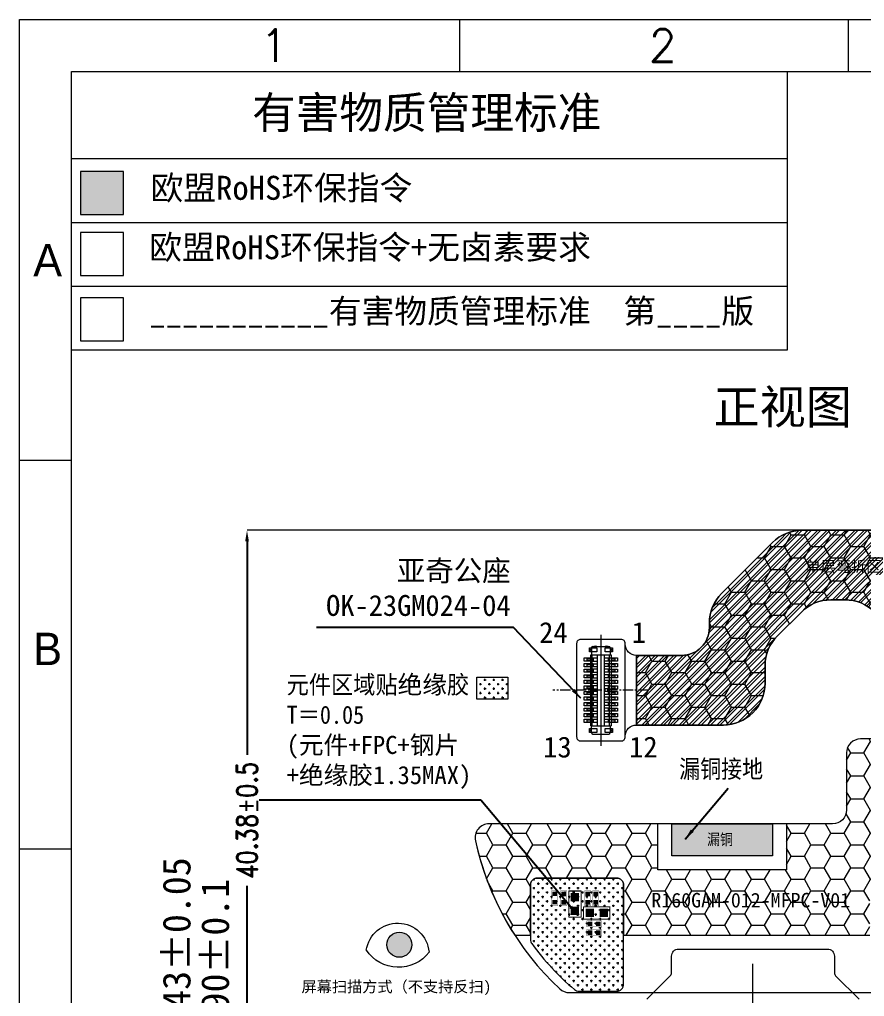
# Model space of a CAD drawing. Header units: millimetres. Extents: x 1134 to 2330, y -9 to 314.
# Drawn here: x 2043.1 to 2103.9, y 244 to 314.2 of the extents above; entities that cross this region are included whole.
import ezdxf
from ezdxf.lldxf.tags import DXFTag

# ---------------------------------------------------------------- set-up
doc = ezdxf.new("R2010")
doc.units = ezdxf.units.MM
doc.linetypes.add('CENTER2', pattern=[1.125, 0.75, -0.125, 0.125, -0.125])
doc.layers.get('0').update_dxf_attribs({"lineweight": 5})
doc.layers.get('Defpoints').update_dxf_attribs({"lineweight": 5})
for name, color, linetype, lineweight in [('COF', 110, 'Continuous', 5), ('DIM', 3, 'Continuous', 5), ('FPC', 50, 'Continuous', 5), ('ITO', 2, 'Continuous', 5), ('MFPC', 50, 'Continuous', 5), ('TAPE', 90, 'Continuous', 5), ('TFPC', 50, 'Continuous', 5), ('图框', 7, 'Continuous', 5)]:
    doc.layers.add(name, color=color, linetype=linetype, lineweight=lineweight)
for name, color, linetype in [('EMI', 5, 'Continuous'), ('TOPLAYER', 1, 'Continuous'), ('TOPOVERLAY', 2, 'Continuous')]:
    doc.layers.add(name, color=color, linetype=linetype)
doc.styles.add('RD', font='ROMAND.shx', dxfattribs={"width": 0.8})
doc.styles.get("Standard").update_dxf_attribs({"font": 'txt', "bigfont": 'gbcbig.shx'})
doc.styles.add('STYLE1', font='', dxfattribs={"width": 0.9})
doc.styles.add('宋体', font='')
doc.styles.add('汉字', font='')
doc.styles.get('STYLE1').set_extended_font_data('SimSun')
doc.styles.get('宋体').set_extended_font_data('SimSun')
doc.styles.get('汉字').set_extended_font_data('SimSun')
tags = doc.linetypes.add('CENTER', pattern=[0.6, 0.375, -0.075, 0.075, -0.075]).pattern_tags.tags
tags[10:11] = [DXFTag(74, 4), DXFTag(75, 0), DXFTag(340, '0'), DXFTag(46, 1.0), DXFTag(50, 0.0), DXFTag(44, 0.0), DXFTag(45, 0.0)]
tags[8:9] = [DXFTag(74, 4), DXFTag(75, 0), DXFTag(340, '0'), DXFTag(46, 1.0), DXFTag(50, 0.0), DXFTag(44, 0.0), DXFTag(45, 0.0)]
tags[6:7] = [DXFTag(74, 4), DXFTag(75, 0), DXFTag(340, '0'), DXFTag(46, 1.0), DXFTag(50, 0.0), DXFTag(44, 0.0), DXFTag(45, 0.0)]
tags[4:5] = [DXFTag(74, 4), DXFTag(75, 0), DXFTag(340, '0'), DXFTag(46, 1.0), DXFTag(50, 0.0), DXFTag(44, 0.0), DXFTag(45, 0.0)]
doc.dimstyles.new('DIM', dxfattribs={"dimtxt": 1.5, "dimasz": 0.8, "dimexe": 0, "dimexo": 0.5, "dimgap": 0.11, "dimtad": 0, "dimzin": 1, "dimdsep": 46, "dimtxsty": 'RD', "dimcen": 0, "dimclrd": 256, "dimclre": 256, "dimclrt": 256, "dimadec": 0, "dimazin": 0, "dimtm": 1e-09, "dimtfac": 1, "dimtofl": 0, "dimtmove": 0, "dimatfit": 3, "dimfxl": 1, "dimlwe": -1, "dimarcsym": 0})
doc.dimstyles.new('ZY', dxfattribs={"dimtxt": 2, "dimasz": 1, "dimexe": 0.5, "dimexo": 0.3, "dimgap": 0.3, "dimtad": 0, "dimzin": 1, "dimdsep": 46, "dimtxsty": '宋体', "dimcen": 2.5, "dimclrd": 256, "dimclre": 256, "dimclrt": 256, "dimadec": 0, "dimazin": 2, "dimtfac": 1, "dimtmove": 0, "dimatfit": 3, "dimfxl": 1, "dimarcsym": 0})

# ---------------------------------------------------------------- blocks, each defined once
blk = doc.blocks.new('*D223')
at = {"layer": 'Defpoints', "color": 0, "lineweight": 5, "transparency": 16777216}
for p in [(2059.471, 277.499), (2099.891, 277.499), (2095.849, 237.119)]:
    blk.add_point(p, dxfattribs=at)
at = {"layer": 'DIM', "transparency": 16777216}
for p, q in [((2099.391, 277.499), (2059.471, 277.499)), ((2095.349, 237.119), (2059.471, 237.119))]:
    blk.add_line(p, q, dxfattribs=at)
at = {"layer": 'DIM', "lineweight": -2, "transparency": 16777216}
for p, q in [((2059.471, 276.699), (2059.471, 261.369)), ((2059.471, 237.919), (2059.471, 251.949))]:
    blk.add_line(p, q, dxfattribs=at)
at = {"layer": 'DIM', "lineweight": 5, "transparency": 16777216}
for points in [[(2059.338, 276.699), (2059.605, 276.699), (2059.471, 277.499)], [(2059.338, 237.919), (2059.605, 237.919), (2059.471, 237.119)]]:
    blk.add_solid(points, dxfattribs=at)
at = {"layer": 'DIM', "lineweight": 5, "transparency": 16777216, "insert": (2059.471, 256.659), "char_height": 1.5, "attachment_point": 5, "rotation": 90, "style": 'RD'}
blk.add_mtext('\\A1;40.38±0.5', dxfattribs=at)
blk = doc.blocks.new('*D254')
at = {"layer": 'Defpoints', "color": 0, "lineweight": 5, "transparency": 16777216}
for p in [(2057.191, 237.894), (2094.24, 237.894), (2095.843, 235.999)]:
    blk.add_point(p, dxfattribs=at)
at = {"layer": 'DIM', "lineweight": -2, "transparency": 16777216}
for p, q in [((2057.191, 238.894), (2057.191, 239.894)), ((2093.94, 237.894), (2056.691, 237.894)), ((2057.191, 235.999), (2057.191, 237.894)), ((2095.543, 235.999), (2056.691, 235.999)), ((2057.191, 234.999), (2057.191, 233.999))]:
    blk.add_line(p, q, dxfattribs=at)
at = {"layer": 'DIM', "lineweight": 5, "transparency": 16777216}
for points in [[(2057.024, 238.894), (2057.357, 238.894), (2057.191, 237.894)], [(2057.024, 234.999), (2057.357, 234.999), (2057.191, 235.999)]]:
    blk.add_solid(points, dxfattribs=at)
at = {"layer": 'DIM', "transparency": 16777216, "insert": (2057.191, 246.323), "char_height": 2, "attachment_point": 5, "rotation": 90, "style": '宋体'}
blk.add_mtext('\\A1;1.90±0.1', dxfattribs=at)
blk = doc.blocks.new('*D261')
at = {"layer": 'Defpoints', "color": 0, "lineweight": 5, "transparency": 16777216}
for p in [(2054.422, 237.894), (2094.24, 237.894), (2095.843, 237.469)]:
    blk.add_point(p, dxfattribs=at)
at = {"layer": 'DIM', "lineweight": -2, "transparency": 16777216}
for p, q in [((2054.422, 238.894), (2054.422, 239.894)), ((2093.94, 237.894), (2053.922, 237.894)), ((2095.543, 237.469), (2053.922, 237.469)), ((2054.422, 237.469), (2054.422, 237.894)), ((2054.422, 236.469), (2054.422, 235.469))]:
    blk.add_line(p, q, dxfattribs=at)
at = {"layer": 'DIM', "lineweight": 5, "transparency": 16777216}
for points in [[(2054.255, 238.894), (2054.589, 238.894), (2054.422, 237.894)], [(2054.255, 236.469), (2054.589, 236.469), (2054.422, 237.469)]]:
    blk.add_solid(points, dxfattribs=at)
at = {"layer": 'DIM', "transparency": 16777216, "insert": (2054.422, 247.189), "char_height": 2, "attachment_point": 5, "rotation": 90, "style": '宋体'}
blk.add_mtext('\\A1;0.43±0.05', dxfattribs=at)
blk = doc.blocks.new('OK-23GM024-04-AA')
at = {"color": 1, "linetype": 'CENTER', "lineweight": 5}
blk.add_line((1165.652, 108.774), (1165.652, 100.794), dxfattribs=at)
at = {"color": 7, "linetype": 'Continuous', "lineweight": 5}
for p, q in [((1164.902, 107.634), (1164.902, 107.734)), ((1164.977, 107.734), (1164.902, 107.734)), ((1164.902, 107.634), (1164.977, 107.634)), ((1164.977, 107.834), (1164.977, 107.334)), ((1165.077, 107.934), (1166.227, 107.934)), ((1166.327, 107.834), (1166.327, 107.334)), ((1166.402, 107.734), (1166.327, 107.734)), ((1166.327, 107.634), (1166.402, 107.634)), ((1166.402, 107.734), (1166.402, 107.634)), ((1164.652, 106.919), (1164.652, 107.049)), ((1164.652, 107.049), (1164.927, 107.049)), ((1164.652, 106.919), (1164.927, 106.919)), ((1164.927, 102.234), (1164.927, 107.334)), ((1164.927, 107.334), (1166.377, 107.334)), ((1165.032, 102.234), (1165.032, 107.334)), ((1165.402, 107.089), (1165.032, 107.089)), ((1165.032, 106.879), (1165.402, 106.879)), ((1165.402, 102.234), (1165.402, 107.334)), ((1165.902, 102.234), (1165.902, 107.334)), ((1166.272, 107.089), (1165.902, 107.089)), ((1166.272, 106.879), (1165.902, 106.879)), ((1166.272, 102.234), (1166.272, 107.334)), ((1166.377, 107.334), (1166.377, 102.234)), ((1166.377, 107.049), (1166.652, 107.049)), ((1166.377, 106.919), (1166.652, 106.919)), ((1166.652, 107.049), (1166.652, 106.919)), ((1164.652, 106.519), (1164.652, 106.649)), ((1164.652, 106.649), (1164.927, 106.649)), ((1164.652, 106.519), (1164.927, 106.519)), ((1164.652, 106.119), (1164.652, 106.249)), ((1164.652, 106.249), (1164.927, 106.249)), ((1164.652, 106.119), (1164.927, 106.119)), ((1165.032, 106.689), (1165.402, 106.689)), ((1165.032, 106.479), (1165.402, 106.479)), ((1165.402, 106.289), (1165.032, 106.289)), ((1165.032, 106.079), (1165.402, 106.079)), ((1166.272, 106.689), (1165.902, 106.689)), ((1166.272, 106.479), (1165.902, 106.479)), ((1166.272, 106.289), (1165.902, 106.289)), ((1166.272, 106.079), (1165.902, 106.079)), ((1166.377, 106.649), (1166.652, 106.649)), ((1166.377, 106.519), (1166.652, 106.519)), ((1166.377, 106.249), (1166.652, 106.249)), ((1166.377, 106.119), (1166.652, 106.119)), ((1166.652, 106.649), (1166.652, 106.519)), ((1166.652, 106.249), (1166.652, 106.119)), ((1164.652, 105.719), (1164.652, 105.849)), ((1164.652, 105.849), (1164.927, 105.849)), ((1164.652, 105.719), (1164.927, 105.719)), ((1164.652, 105.319), (1164.652, 105.449)), ((1164.652, 105.449), (1164.927, 105.449)), ((1164.652, 105.319), (1164.927, 105.319)), ((1165.402, 105.889), (1165.032, 105.889)), ((1165.032, 105.679), (1165.402, 105.679)), ((1165.402, 105.489), (1165.032, 105.489)), ((1166.272, 105.889), (1165.902, 105.889)), ((1166.272, 105.679), (1165.902, 105.679)), ((1166.272, 105.489), (1165.902, 105.489)), ((1166.377, 105.849), (1166.652, 105.849)), ((1166.377, 105.719), (1166.652, 105.719)), ((1166.377, 105.449), (1166.652, 105.449)), ((1166.377, 105.319), (1166.652, 105.319)), ((1166.652, 105.849), (1166.652, 105.719)), ((1166.652, 105.449), (1166.652, 105.319)), ((1164.652, 104.919), (1164.652, 105.049)), ((1164.652, 105.049), (1164.927, 105.049)), ((1164.652, 104.919), (1164.927, 104.919)), ((1164.652, 104.519), (1164.652, 104.649)), ((1164.652, 104.649), (1164.927, 104.649)), ((1165.032, 105.279), (1165.402, 105.279)), ((1165.402, 105.089), (1165.032, 105.089)), ((1165.032, 104.879), (1165.402, 104.879)), ((1165.402, 104.689), (1165.032, 104.689)), ((1166.272, 105.279), (1165.902, 105.279)), ((1166.272, 105.089), (1165.902, 105.089)), ((1166.272, 104.879), (1165.902, 104.879)), ((1166.272, 104.689), (1165.902, 104.689)), ((1166.377, 105.049), (1166.652, 105.049)), ((1166.377, 104.919), (1166.652, 104.919)), ((1166.377, 104.649), (1166.652, 104.649)), ((1166.652, 105.049), (1166.652, 104.919)), ((1166.652, 104.649), (1166.652, 104.519)), ((1164.652, 104.519), (1164.927, 104.519)), ((1164.652, 104.119), (1164.652, 104.249)), ((1164.652, 104.249), (1164.927, 104.249)), ((1164.652, 104.119), (1164.927, 104.119)), ((1165.032, 104.479), (1165.402, 104.479)), ((1165.402, 104.289), (1165.032, 104.289)), ((1165.032, 104.079), (1165.402, 104.079)), ((1166.272, 104.479), (1165.902, 104.479)), ((1166.272, 104.289), (1165.902, 104.289)), ((1166.272, 104.079), (1165.902, 104.079)), ((1166.377, 104.519), (1166.652, 104.519)), ((1166.377, 104.249), (1166.652, 104.249)), ((1166.377, 104.119), (1166.652, 104.119)), ((1166.652, 104.249), (1166.652, 104.119)), ((1164.652, 103.719), (1164.652, 103.849)), ((1164.652, 103.849), (1164.927, 103.849)), ((1164.652, 103.719), (1164.927, 103.719)), ((1164.652, 103.449), (1164.927, 103.449)), ((1164.652, 103.319), (1164.652, 103.449)), ((1164.652, 103.319), (1164.927, 103.319)), ((1165.402, 103.889), (1165.032, 103.889)), ((1165.032, 103.679), (1165.402, 103.679)), ((1165.402, 103.489), (1165.032, 103.489)), ((1165.032, 103.279), (1165.402, 103.279)), ((1166.272, 103.889), (1165.902, 103.889)), ((1166.272, 103.679), (1165.902, 103.679)), ((1166.272, 103.489), (1165.902, 103.489)), ((1166.272, 103.279), (1165.902, 103.279)), ((1166.377, 103.849), (1166.652, 103.849)), ((1166.377, 103.719), (1166.652, 103.719)), ((1166.377, 103.449), (1166.652, 103.449)), ((1166.377, 103.319), (1166.652, 103.319)), ((1166.652, 103.849), (1166.652, 103.719)), ((1166.652, 103.449), (1166.652, 103.319)), ((1164.652, 103.049), (1164.927, 103.049)), ((1164.652, 102.919), (1164.652, 103.049)), ((1164.652, 102.919), (1164.927, 102.919)), ((1164.652, 102.649), (1164.927, 102.649)), ((1164.652, 102.519), (1164.652, 102.649)), ((1164.652, 102.519), (1164.927, 102.519)), ((1165.402, 103.089), (1165.032, 103.089)), ((1165.032, 102.879), (1165.402, 102.879)), ((1165.402, 102.689), (1165.032, 102.689)), ((1166.272, 103.089), (1165.902, 103.089)), ((1166.272, 102.879), (1165.902, 102.879)), ((1166.272, 102.689), (1165.902, 102.689)), ((1166.377, 103.049), (1166.652, 103.049)), ((1166.377, 102.919), (1166.652, 102.919)), ((1166.377, 102.649), (1166.652, 102.649)), ((1166.377, 102.519), (1166.652, 102.519)), ((1166.652, 103.049), (1166.652, 102.919)), ((1166.652, 102.649), (1166.652, 102.519)), ((1164.977, 101.934), (1164.902, 101.934)), ((1164.902, 101.834), (1164.902, 101.934)), ((1164.902, 101.834), (1164.977, 101.834)), ((1164.927, 102.234), (1166.377, 102.234)), ((1164.977, 101.734), (1164.977, 102.234)), ((1165.032, 102.479), (1165.402, 102.479)), ((1166.272, 102.479), (1165.902, 102.479)), ((1166.327, 102.234), (1166.327, 101.734)), ((1166.402, 101.934), (1166.327, 101.934)), ((1166.327, 101.834), (1166.402, 101.834)), ((1166.402, 101.934), (1166.402, 101.834)), ((1165.077, 101.634), (1166.227, 101.634))]:
    blk.add_line(p, q, dxfattribs=at)
at = {"color": 1, "linetype": 'CENTER2', "lineweight": 5}
blk.add_lwpolyline([(1169.101, 104.784), (1162.203, 104.784)], dxfattribs=at)
at = {"color": 7, "linetype": 'Continuous', "lineweight": 5}
for centre, radius, start, end in [((1165.077, 107.834), 0.1, 90, 180), ((1165.252, 107.704), 0.25, 66.92608, 113.07392), ((1166.052, 107.704), 0.25, 66.92608, 113.07392), ((1166.227, 107.834), 0.1, 0, 90), ((1165.077, 101.734), 0.1, 180, 270), ((1165.252, 101.864), 0.25, 246.92608, 293.07392), ((1166.052, 101.864), 0.25, 246.92608, 293.07392), ((1166.227, 101.734), 0.1, 270, 0)]:
    blk.add_arc(centre, radius, start, end, dxfattribs=at)
at = {"layer": 'FPC', "color": 1, "lineweight": 5}
for points in [[(1164.822, 107.824), (1165.352, 107.824), (1165.352, 107.544), (1164.822, 107.544)], [(1165.952, 107.824), (1166.482, 107.824), (1166.482, 107.544), (1165.952, 107.544)], [(1164.452, 107.099), (1165.102, 107.099), (1165.102, 106.869), (1164.452, 106.869)], [(1166.202, 107.099), (1166.852, 107.099), (1166.852, 106.869), (1166.202, 106.869)], [(1164.452, 106.699), (1165.102, 106.699), (1165.102, 106.469), (1164.452, 106.469)], [(1164.452, 106.299), (1165.102, 106.299), (1165.102, 106.069), (1164.452, 106.069)], [(1166.202, 106.699), (1166.852, 106.699), (1166.852, 106.469), (1166.202, 106.469)], [(1166.202, 106.299), (1166.852, 106.299), (1166.852, 106.069), (1166.202, 106.069)], [(1164.452, 105.899), (1165.102, 105.899), (1165.102, 105.669), (1164.452, 105.669)], [(1164.452, 105.499), (1165.102, 105.499), (1165.102, 105.269), (1164.452, 105.269)], [(1166.202, 105.899), (1166.852, 105.899), (1166.852, 105.669), (1166.202, 105.669)], [(1166.202, 105.499), (1166.852, 105.499), (1166.852, 105.269), (1166.202, 105.269)], [(1164.452, 105.099), (1165.102, 105.099), (1165.102, 104.869), (1164.452, 104.869)], [(1164.452, 104.699), (1165.102, 104.699), (1165.102, 104.469), (1164.452, 104.469)], [(1166.202, 105.099), (1166.852, 105.099), (1166.852, 104.869), (1166.202, 104.869)], [(1166.202, 104.699), (1166.852, 104.699), (1166.852, 104.469), (1166.202, 104.469)], [(1164.452, 104.299), (1165.102, 104.299), (1165.102, 104.069), (1164.452, 104.069)], [(1166.202, 104.299), (1166.852, 104.299), (1166.852, 104.069), (1166.202, 104.069)], [(1164.452, 103.899), (1165.102, 103.899), (1165.102, 103.669), (1164.452, 103.669)], [(1164.452, 103.499), (1165.102, 103.499), (1165.102, 103.269), (1164.452, 103.269)], [(1166.202, 103.899), (1166.852, 103.899), (1166.852, 103.669), (1166.202, 103.669)], [(1166.202, 103.499), (1166.852, 103.499), (1166.852, 103.269), (1166.202, 103.269)], [(1164.452, 103.099), (1165.102, 103.099), (1165.102, 102.869), (1164.452, 102.869)], [(1164.452, 102.699), (1165.102, 102.699), (1165.102, 102.469), (1164.452, 102.469)], [(1166.202, 103.099), (1166.852, 103.099), (1166.852, 102.869), (1166.202, 102.869)], [(1166.202, 102.699), (1166.852, 102.699), (1166.852, 102.469), (1166.202, 102.469)], [(1164.822, 102.024), (1165.352, 102.024), (1165.352, 101.744), (1164.822, 101.744)], [(1165.952, 102.024), (1166.482, 102.024), (1166.482, 101.744), (1165.952, 101.744)]]:
    blk.add_lwpolyline(points, close=True, dxfattribs=at)

msp = doc.modelspace()

# ---------------------------------------------------------------- hatches: boundary and pattern name
at = {"lineweight": 5}
h = msp.add_hatch(dxfattribs=at)
h.set_pattern_fill('ANSI32', color=251, scale=0.05, angle=540)
h.set_pattern_definition([(225, (581.25087, 0), (0.3367596, -0.3367596), []), (225, (581.02636, 8e-17), (0.3367596, -0.3367596), [])])
edge = h.paths.add_edge_path()
edge.add_arc((2101.441, 269.499), 3, 90, 135)
edge.add_line((2099.32, 271.62), (2097.591, 269.891))
edge.add_arc((2099.712, 267.77), 3, 135, 180)
edge.add_line((2096.712, 267.77), (2096.712, 266.502))
edge.add_arc((2093.712, 266.502), 3, -90, 0, ccw=False)
edge.add_line((2093.712, 263.502), (2087.463, 263.502))
edge.add_line((2087.463, 263.502), (2087.463, 268.502))
edge.add_line((2087.463, 268.502), (2090.712, 268.502))
edge.add_arc((2090.712, 270.502), 2, 270, 360)
edge.add_line((2092.712, 270.502), (2092.712, 270.841))
edge.add_arc((2095.712, 270.841), 3, 135, 180, ccw=False)
edge.add_line((2093.591, 272.962), (2097.249, 276.62))
edge.add_arc((2099.37, 274.499), 3, 90, 135, ccw=False)
edge.add_line((2099.37, 277.499), (2104.533, 277.499))
edge.add_arc((2104.533, 274.499), 3, 45, 90, ccw=False)
edge.add_line((2106.655, 276.62), (2110.465, 272.81))
edge.add_arc((2108.343, 270.689), 3, 0, 45, ccw=False)
edge.add_line((2111.343, 270.689), (2111.343, 262.499))
edge.add_line((2111.343, 262.499), (2106.343, 262.499))
edge.add_line((2106.343, 262.499), (2106.343, 268.618))
edge.add_arc((2103.343, 268.618), 3, 360, 405)
edge.add_line((2105.465, 270.739), (2104.584, 271.62))
edge.add_arc((2102.462, 269.499), 3, 45, 90)
edge.add_line((2102.462, 272.499), (2101.441, 272.499))
at = {"layer": 'EMI', "lineweight": 5}
h = msp.add_hatch(dxfattribs=at)
h.set_pattern_fill('HONEY', color=5, scale=0.3)
h.set_pattern_definition([(0, (581.2509, 0), (1.42875, 0.824889), [0.9525, -1.905]), (120, (581.2509, 0), (-1.42874983, 0.8248893), [0.9525, -1.905]), (60, (581.2509, 0), (1.7e-07, 1.6497783), [-1.905, 0.9525])])
h.paths.add_polyline_path([(2093.712, 263.502, 0.414214), (2096.712, 266.502), (2096.712, 267.77, -0.198912), (2097.591, 269.891), (2099.32, 271.62, -0.198912), (2101.441, 272.499), (2102.462, 272.499, -0.198912), (2104.584, 271.62), (2105.465, 270.739, -0.198912), (2106.343, 268.618), (2106.343, 264.499, -0.414214), (2104.343, 262.499), (2103.571, 262.499, 0.414214), (2102.571, 261.499), (2102.571, 257.397, -0.414214), (2101.571, 256.397), (2098.241, 256.397), (2098.241, 253.103), (2089.009, 253.103), (2089.009, 256.397), (2076.872, 256.397, 0.478044), (2075.894, 255.186, 0.090797), (2078.717, 248.397), (2079.843, 248.397), (2079.843, 251.999, -0.414214), (2080.343, 252.499), (2086.043, 252.499, -0.414214), (2086.543, 251.999), (2086.543, 248.397), (2104.244, 248.397), (2104.244, 251.999, -0.414214), (2104.744, 252.499), (2106.232, 252.499), (2106.232, 260.01), (2111.343, 260.01), (2111.343, 270.689, 0.198912), (2110.465, 272.81), (2106.655, 276.62, 0.198912), (2104.533, 277.499), (2099.37, 277.499, 0.198912), (2097.249, 276.62), (2093.591, 272.962, 0.198912), (2092.712, 270.841), (2092.712, 270.502, -0.414214), (2090.712, 268.502), (2087.463, 268.502), (2087.463, 263.502)])
at = {"layer": 'MFPC', "lineweight": 5}
h = msp.add_hatch(color=256, dxfattribs=at)
h.paths.add_polyline_path([(2090.009, 256.397), (2097.241, 256.397), (2097.241, 254.103), (2090.009, 254.103)])
h.paths.add_polyline_path([(2092.348, 255.953), (2094.587, 255.953), (2094.587, 254.52), (2092.348, 254.52)], flags=24)
at = {"layer": 'TAPE', "lineweight": 5}
h = msp.add_hatch(dxfattribs=at)
h.set_pattern_fill('CROSS', color=32, scale=0.05)
h.set_pattern_definition([(0, (-718.77485, -401.26795), (0.3175, 0.3175), [0.15875, -0.47625]), (90, (-718.69548, -401.34733), (-0.3175, 0.3175), [0.15875, -0.47625])])
h.paths.add_polyline_path([(2075.989, 266.94), (2078.224, 266.94), (2078.224, 265.365), (2075.989, 265.365)])
h = msp.add_hatch(dxfattribs=at)
h.set_pattern_fill('CROSS', color=32, scale=0.05, angle=180)
h.set_pattern_definition([(180, (581.25087, 0), (-0.3175, -0.3175), [0.15875, -0.47625]), (270, (581.1715, 0.07938), (0.3175, -0.3175), [0.15875, -0.47625])])
edge = h.paths.add_edge_path()
edge.add_arc((2095.843, 259.499), 19.75, 216.37093, 229.4642)
edge.add_arc((2083.332, 244.869), 0.5, 229.4642, 270)
edge.add_line((2083.332, 244.369), (2086.043, 244.369))
edge.add_arc((2086.043, 244.869), 0.5, 270, 360)
edge.add_line((2086.543, 244.869), (2086.543, 251.999))
edge.add_arc((2086.043, 251.999), 0.5, 0, 90)
edge.add_line((2086.043, 252.499), (2080.343, 252.499))
edge.add_arc((2080.343, 251.999), 0.5, 90, 180)
edge.add_line((2079.843, 251.999), (2079.843, 248.083))
edge.add_arc((2080.343, 248.083), 0.5, 180, 216.37093)
at = {"layer": 'TFPC', "lineweight": 5}
h = msp.add_hatch(color=1, dxfattribs=at)
h.dxf.hatch_style = 1
h.paths.add_polyline_path([(2071.324, 247.711, -1), (2069.522, 247.711, -1)])
at = {"layer": '图框', "lineweight": 5}
msp.add_hatch(color=3, dxfattribs=at).paths.add_polyline_path([(2047.501, 303.281), (2047.501, 300.183), (2050.6, 300.183), (2050.6, 303.281)])

# ---------------------------------------------------------------- linework, layer by layer
at = {"color": 251, "lineweight": 5}
msp.add_lwpolyline([(2101.441, 272.499, 0.198912), (2099.32, 271.62), (2097.591, 269.891, 0.198912), (2096.712, 267.77), (2096.712, 266.502, -0.414214), (2093.712, 263.502), (2087.463, 263.502), (2087.463, 268.502), (2090.712, 268.502, 0.414214), (2092.712, 270.502), (2092.712, 270.841, -0.198912), (2093.591, 272.962), (2097.249, 276.62, -0.198912), (2099.37, 277.499), (2104.533, 277.499, -0.198912), (2106.655, 276.62), (2110.465, 272.81, -0.198912), (2111.343, 270.689), (2111.343, 262.499), (2106.343, 262.499), (2106.343, 268.618, 0.198912), (2105.465, 270.739), (2104.584, 271.62, 0.198912), (2102.462, 272.499)], format="xyb", close=True, dxfattribs=at)
at = {"layer": 'COF', "color": 4}
msp.add_lwpolyline([(2088.216, 243.799), (2089.9, 245.483, 0.198912), (2089.988, 245.695), (2089.988, 246.897, -0.414214), (2090.488, 247.397), (2101.198, 247.397, -0.414214), (2101.698, 246.897), (2101.698, 245.695, 0.198912), (2101.786, 245.483), (2103.47, 243.799, -0.198912)], format="xyb", dxfattribs=at)
at = {"layer": 'EMI', "color": 5, "lineweight": 5}
for points in [[(2104.533, 277.499), (2099.37, 277.499, 0.198912), (2097.249, 276.62), (2093.591, 272.962, 0.198912), (2092.712, 270.841), (2092.712, 270.502, -0.414214), (2090.712, 268.502), (2087.463, 268.502), (2087.463, 263.502), (2093.712, 263.502, 0.414214), (2096.712, 266.502), (2096.712, 267.77, -0.198912), (2097.591, 269.891), (2099.32, 271.62, -0.198912), (2101.441, 272.499), (2102.462, 272.499, -0.198912), (2104.584, 271.62)], [(2104.343, 262.499), (2103.571, 262.499, 0.414214), (2102.571, 261.499), (2102.571, 257.397, -0.414214), (2101.571, 256.397), (2098.241, 256.397), (2098.241, 253.103), (2089.009, 253.103), (2089.009, 256.397), (2076.872, 256.397, 0.478044), (2075.894, 255.186, 0.090797), (2078.717, 248.397), (2079.843, 248.397), (2079.843, 251.999, -0.414214), (2080.343, 252.499), (2086.043, 252.499, -0.414214), (2086.543, 251.999), (2086.543, 248.397), (2104.244, 248.397)]]:
    msp.add_lwpolyline(points, format="xyb", dxfattribs=at)
at = {"layer": 'FPC', "color": 4, "lineweight": 5}
msp.add_lwpolyline([(2086.663, 262.653), (2086.663, 269.353, 0.414214), (2086.363, 269.653), (2083.463, 269.653, 0.414214), (2083.163, 269.353), (2083.163, 262.653, 0.414214), (2083.463, 262.353), (2086.363, 262.353, 0.414214)], format="xyb", close=True, dxfattribs=at)
at = {"layer": 'ITO', "color": 1, "linetype": 'CENTER', "lineweight": 0, "ltscale": 3}
msp.add_lwpolyline([(2095.843, 186.336), (2095.843, 246.342)], dxfattribs=at)
at = {"layer": 'MFPC', "color": 1, "linetype": 'Continuous'}
for points in [[(2104.533, 277.499), (2099.37, 277.499, 0.198912), (2097.249, 276.62), (2093.591, 272.962, 0.198912), (2092.712, 270.841), (2092.712, 270.502, -0.414214), (2090.712, 268.502), (2087.463, 268.502, -0.414214), (2086.663, 269.302), (2086.663, 269.353, 0.414214), (2086.363, 269.653), (2083.463, 269.653, 0.414214), (2083.163, 269.353), (2083.163, 262.653, 0.414214), (2083.463, 262.353), (2086.363, 262.353, 0.414214), (2086.663, 262.653), (2086.663, 262.702, -0.414214), (2087.463, 263.502), (2093.712, 263.502, 0.414214), (2096.712, 266.502), (2096.712, 267.77, -0.198912), (2097.591, 269.891), (2099.32, 271.62, -0.198912), (2101.441, 272.499), (2102.462, 272.499, -0.198912), (2104.584, 271.62)], [(2104.343, 262.499), (2103.571, 262.499, 0.414214), (2102.571, 261.499), (2102.571, 257.397, -0.414214), (2101.571, 256.397), (2076.872, 256.397, 0.478044), (2075.894, 255.186, 0.153691), (2081.963, 244.536, 0.189182), (2082.643, 244.269), (2109.044, 244.269, 0.189182)]]:
    msp.add_lwpolyline(points, format="xyb", dxfattribs=at)
at = {"layer": 'MFPC', "lineweight": 5}
msp.add_lwpolyline([(2090.009, 256.397), (2097.241, 256.397), (2097.241, 254.103), (2090.009, 254.103)], close=True, dxfattribs=at)
at = {"layer": 'TAPE', "color": 32, "lineweight": 5}
msp.add_lwpolyline([(2075.989, 266.94), (2078.224, 266.94), (2078.224, 265.365), (2075.989, 265.365)], close=True, dxfattribs=at)
msp.add_lwpolyline([(2079.941, 247.787, 0.057192), (2083.007, 244.489, 0.178739), (2083.332, 244.369), (2086.043, 244.369, 0.414214), (2086.543, 244.869), (2086.543, 251.999, 0.414214), (2086.043, 252.499), (2080.343, 252.499, 0.414214), (2079.843, 251.999), (2079.843, 248.083, 0.160044)], format="xyb", close=True, dxfattribs=at)
at = {"layer": 'TFPC', "color": 2, "lineweight": 5}
msp.add_lwpolyline([(2072.557, 247.187, -0.520567), (2068.064, 247.324, -0.520567), (2068.064, 247.324, -0.520567), (2068.047, 247.309, -0.891864)], format="xyb", close=True, dxfattribs=at)
msp.add_circle((2070.423, 247.711), 0.901, dxfattribs=at)
at = {"layer": 'TOPLAYER'}
for points in [[(2081.429, 251.203), (2081.759, 251.203), (2081.429, 251.533), (2081.759, 251.533)], [(2082.066, 251.199), (2082.396, 251.199), (2082.066, 251.529), (2082.396, 251.529)], [(2083.344, 250.84), (2083.344, 251.44), (2082.744, 250.84), (2082.744, 251.44)], [(2083.79, 251.198), (2084.12, 251.198), (2083.79, 251.528), (2084.12, 251.528)], [(2084.363, 251.198), (2084.693, 251.198), (2084.363, 251.528), (2084.693, 251.528)], [(2081.429, 250.603), (2081.759, 250.603), (2081.429, 250.933), (2081.759, 250.933)], [(2082.066, 250.599), (2082.396, 250.599), (2082.066, 250.929), (2082.396, 250.929)], [(2083.79, 250.598), (2084.12, 250.598), (2083.79, 250.928), (2084.12, 250.928)], [(2084.363, 250.598), (2084.693, 250.598), (2084.363, 250.928), (2084.693, 250.928)], [(2083.344, 249.84), (2083.344, 250.44), (2082.744, 249.84), (2082.744, 250.44)], [(2083.814, 249.697), (2084.414, 249.697), (2083.814, 250.297), (2084.414, 250.297)], [(2084.814, 249.697), (2085.414, 249.697), (2084.814, 250.297), (2085.414, 250.297)], [(2083.967, 249.377), (2083.967, 249.047), (2084.297, 249.377), (2084.297, 249.047)], [(2084.567, 249.377), (2084.567, 249.047), (2084.897, 249.377), (2084.897, 249.047)], [(2083.967, 248.749), (2083.967, 248.419), (2084.297, 248.749), (2084.297, 248.419)], [(2084.567, 248.749), (2084.567, 248.419), (2084.897, 248.749), (2084.897, 248.419)]]:
    msp.add_solid(points, dxfattribs=at)
at = {"layer": 'TOPOVERLAY'}
for points, const_width in [([(2081.377, 251.598), (2081.82, 251.598)], 0.025), ([(2081.377, 250.532), (2081.377, 251.598)], 0.025), ([(2081.82, 251.549), (2081.82, 251.598)], 0.025), ([(2081.82, 250.532), (2081.82, 251.548)], 0.025), ([(2082.014, 250.528), (2082.014, 251.594)], 0.025), ([(2082.014, 251.594), (2082.457, 251.594)], 0.025), ([(2082.457, 251.545), (2082.457, 251.594)], 0.025), ([(2082.457, 250.528), (2082.457, 251.544)], 0.025), ([(2082.607, 251.571), (2083.496, 251.571)], 0.08), ([(2082.607, 249.717), (2082.607, 251.571)], 0.08), ([(2083.496, 249.692), (2083.496, 251.571)], 0.08), ([(2083.738, 251.593), (2084.181, 251.593)], 0.025), ([(2083.738, 250.527), (2083.738, 251.593)], 0.025), ([(2084.181, 251.544), (2084.181, 251.593)], 0.025), ([(2084.181, 250.527), (2084.181, 251.543)], 0.025), ([(2084.311, 250.527), (2084.311, 251.593)], 0.025), ([(2084.311, 251.593), (2084.754, 251.593)], 0.025), ([(2084.754, 251.544), (2084.754, 251.593)], 0.025), ([(2084.754, 250.527), (2084.754, 251.543)], 0.025), ([(2081.377, 250.532), (2081.82, 250.532)], 0.025), ([(2082.014, 250.528), (2082.457, 250.528)], 0.025), ([(2083.666, 250.408), (2083.692, 250.434)], 0.08), ([(2083.666, 249.545), (2083.666, 250.408)], 0.08), ([(2083.692, 250.434), (2085.546, 250.434)], 0.08), ([(2083.738, 250.527), (2084.181, 250.527)], 0.025), ([(2084.311, 250.527), (2084.754, 250.527)], 0.025), ([(2085.546, 249.545), (2085.546, 250.434)], 0.08), ([(2082.607, 249.717), (2082.633, 249.692)], 0.08), ([(2082.633, 249.692), (2083.496, 249.692)], 0.08), ([(2083.666, 249.545), (2085.546, 249.545)], 0.08), ([(2083.896, 249.429), (2084.962, 249.429)], 0.025), ([(2083.896, 248.986), (2083.896, 249.429)], 0.025), ([(2084.962, 248.986), (2084.962, 249.429)], 0.025), ([(2083.896, 248.986), (2084.912, 248.986)], 0.025), ([(2083.896, 248.358), (2083.896, 248.801)], 0.025), ([(2083.896, 248.801), (2084.962, 248.801)], 0.025), ([(2084.913, 248.986), (2084.962, 248.986)], 0.025), ([(2084.962, 248.358), (2084.962, 248.801)], 0.025), ([(2083.896, 248.358), (2084.912, 248.358)], 0.025), ([(2084.913, 248.358), (2084.962, 248.358)], 0.025)]:
    msp.add_lwpolyline(points, dxfattribs=dict(at, const_width=const_width))
for points, const_width in [([(2081.377, 251.604, 1), (2081.377, 251.592, 1)], 0.0125), ([(2081.377, 251.604, 1), (2081.377, 251.592, 1)], 0.0125), ([(2081.82, 251.604, 1), (2081.82, 251.592, 1)], 0.0125), ([(2081.82, 251.604, 1), (2081.82, 251.592, 1)], 0.0125), ([(2081.82, 251.555, 1), (2081.82, 251.543, 1)], 0.0125), ([(2081.82, 251.554, 1), (2081.82, 251.542, 1)], 0.0125), ([(2082.014, 251.6, 1), (2082.014, 251.587, 1)], 0.0125), ([(2082.014, 251.6, 1), (2082.014, 251.587, 1)], 0.0125), ([(2082.457, 251.6, 1), (2082.457, 251.587, 1)], 0.0125), ([(2082.457, 251.6, 1), (2082.457, 251.587, 1)], 0.0125), ([(2082.457, 251.551, 1), (2082.457, 251.538, 1)], 0.0125), ([(2082.457, 251.55, 1), (2082.457, 251.537, 1)], 0.0125), ([(2082.607, 251.591, 1), (2082.607, 251.551, 1)], 0.04), ([(2082.607, 251.591, 1), (2082.607, 251.551, 1)], 0.04), ([(2083.496, 251.591, 1), (2083.496, 251.551, 1)], 0.04), ([(2083.496, 251.591, 1), (2083.496, 251.551, 1)], 0.04), ([(2083.738, 251.6, 1), (2083.738, 251.587, 1)], 0.0125), ([(2083.738, 251.6, 1), (2083.738, 251.587, 1)], 0.0125), ([(2084.181, 251.6, 1), (2084.181, 251.587, 1)], 0.0125), ([(2084.181, 251.6, 1), (2084.181, 251.587, 1)], 0.0125), ([(2084.181, 251.551, 1), (2084.181, 251.538, 1)], 0.0125), ([(2084.181, 251.55, 1), (2084.181, 251.537, 1)], 0.0125), ([(2084.311, 251.6, 1), (2084.311, 251.587, 1)], 0.0125), ([(2084.311, 251.6, 1), (2084.311, 251.587, 1)], 0.0125), ([(2084.754, 251.6, 1), (2084.754, 251.587, 1)], 0.0125), ([(2084.754, 251.6, 1), (2084.754, 251.587, 1)], 0.0125), ([(2084.754, 251.551, 1), (2084.754, 251.538, 1)], 0.0125), ([(2084.754, 251.55, 1), (2084.754, 251.537, 1)], 0.0125), ([(2081.377, 250.538, 1), (2081.377, 250.526, 1)], 0.0125), ([(2081.377, 250.538, 1), (2081.377, 250.526, 1)], 0.0125), ([(2081.82, 250.538, 1), (2081.82, 250.526, 1)], 0.0125), ([(2081.82, 250.538, 1), (2081.82, 250.526, 1)], 0.0125), ([(2082.014, 250.534, 1), (2082.014, 250.521, 1)], 0.0125), ([(2082.014, 250.534, 1), (2082.014, 250.521, 1)], 0.0125), ([(2082.457, 250.534, 1), (2082.457, 250.521, 1)], 0.0125), ([(2082.457, 250.534, 1), (2082.457, 250.521, 1)], 0.0125), ([(2083.686, 250.408, 1), (2083.646, 250.408, 1)], 0.04), ([(2083.686, 250.408, 1), (2083.646, 250.408, 1)], 0.04), ([(2083.712, 250.434, 1), (2083.672, 250.434, 1)], 0.04), ([(2083.712, 250.434, 1), (2083.672, 250.434, 1)], 0.04), ([(2083.738, 250.534, 1), (2083.738, 250.521, 1)], 0.0125), ([(2083.738, 250.534, 1), (2083.738, 250.521, 1)], 0.0125), ([(2084.181, 250.534, 1), (2084.181, 250.521, 1)], 0.0125), ([(2084.181, 250.534, 1), (2084.181, 250.521, 1)], 0.0125), ([(2084.311, 250.534, 1), (2084.311, 250.521, 1)], 0.0125), ([(2084.311, 250.534, 1), (2084.311, 250.521, 1)], 0.0125), ([(2084.754, 250.534, 1), (2084.754, 250.521, 1)], 0.0125), ([(2084.754, 250.534, 1), (2084.754, 250.521, 1)], 0.0125), ([(2085.566, 250.434, 1), (2085.526, 250.434, 1)], 0.04), ([(2085.566, 250.434, 1), (2085.526, 250.434, 1)], 0.04), ([(2082.607, 249.737, 1), (2082.607, 249.697, 1)], 0.04), ([(2082.607, 249.737, 1), (2082.607, 249.697, 1)], 0.04), ([(2082.633, 249.712, 1), (2082.633, 249.672, 1)], 0.04), ([(2082.633, 249.712, 1), (2082.633, 249.672, 1)], 0.04), ([(2083.496, 249.712, 1), (2083.496, 249.672, 1)], 0.04), ([(2083.496, 249.712, 1), (2083.496, 249.672, 1)], 0.04), ([(2083.686, 249.545, 1), (2083.646, 249.545, 1)], 0.04), ([(2083.686, 249.545, 1), (2083.646, 249.545, 1)], 0.04), ([(2083.902, 249.429, 1), (2083.889, 249.429, 1)], 0.0125), ([(2083.902, 249.429, 1), (2083.889, 249.429, 1)], 0.0125), ([(2084.968, 249.429, 1), (2084.955, 249.429, 1)], 0.0125), ([(2084.968, 249.429, 1), (2084.955, 249.429, 1)], 0.0125), ([(2085.566, 249.545, 1), (2085.526, 249.545, 1)], 0.04), ([(2085.566, 249.545, 1), (2085.526, 249.545, 1)], 0.04), ([(2083.902, 248.986, 1), (2083.889, 248.986, 1)], 0.0125), ([(2083.902, 248.986, 1), (2083.889, 248.986, 1)], 0.0125), ([(2083.902, 248.801, 1), (2083.889, 248.801, 1)], 0.0125), ([(2083.902, 248.801, 1), (2083.889, 248.801, 1)], 0.0125), ([(2084.918, 248.986, 1), (2084.905, 248.986, 1)], 0.0125), ([(2084.919, 248.986, 1), (2084.906, 248.986, 1)], 0.0125), ([(2084.968, 248.986, 1), (2084.955, 248.986, 1)], 0.0125), ([(2084.968, 248.986, 1), (2084.955, 248.986, 1)], 0.0125), ([(2084.968, 248.801, 1), (2084.955, 248.801, 1)], 0.0125), ([(2084.968, 248.801, 1), (2084.955, 248.801, 1)], 0.0125), ([(2083.902, 248.358, 1), (2083.889, 248.358, 1)], 0.0125), ([(2083.902, 248.358, 1), (2083.889, 248.358, 1)], 0.0125), ([(2084.918, 248.358, 1), (2084.905, 248.358, 1)], 0.0125), ([(2084.919, 248.358, 1), (2084.906, 248.358, 1)], 0.0125), ([(2084.968, 248.358, 1), (2084.955, 248.358, 1)], 0.0125), ([(2084.968, 248.358, 1), (2084.955, 248.358, 1)], 0.0125)]:
    msp.add_lwpolyline(points, format="xyb", close=True, dxfattribs=dict(at, const_width=const_width))
at = {"layer": '图框', "color": 7, "linetype": 'ByBlock', "lineweight": 5, "ltscale": 0.55}
for p, q in [((2074.774, 310.478), (2074.774, 314.203)), ((2102.704, 310.478), (2102.704, 314.203)), ((2046.844, 114.939), (2046.844, 310.478)), ((2046.844, 310.478), (2326.146, 310.478)), ((2043.119, 282.544), (2046.844, 282.544)), ((2043.119, 254.61), (2046.844, 254.61))]:
    msp.add_line(p, q, dxfattribs=at)
msp.add_lwpolyline([(2043.119, 314.203), (2329.87, 314.203), (2329.87, 111.214), (2043.119, 111.214)], close=True, dxfattribs=at)
at = {"layer": '图框', "color": 1, "lineweight": 5}
for points in [[(2046.844, 310.478), (2098.301, 310.478), (2098.301, 290.448), (2046.844, 290.448)], [(2047.501, 300.183), (2050.6, 300.183), (2050.6, 303.281), (2047.501, 303.281)], [(2047.501, 295.809), (2050.6, 295.809), (2050.6, 298.907), (2047.501, 298.907)], [(2047.501, 291.111), (2050.6, 291.111), (2050.6, 294.209), (2047.501, 294.209)]]:
    msp.add_lwpolyline(points, close=True, dxfattribs=at)
at = {"layer": '图框', "color": 1, "linetype": 'Continuous', "lineweight": 5}
for points in [[(2046.844, 304.219), (2098.301, 304.219)], [(2046.844, 299.628), (2098.301, 299.628)], [(2046.844, 295.038), (2098.301, 295.038)]]:
    msp.add_lwpolyline(points, dxfattribs=at)

# ---------------------------------------------------------------- block references
at = {"color": 1, "lineweight": 5}
msp.add_blockref('OK-23GM024-04-AA', (919.26, 161.219), dxfattribs=at)

# ---------------------------------------------------------------- texts
at = {"color": 251, "lineweight": 5, "insert": (2105.072, 275.307), "char_height": 0.8, "width": 8.45176, "attachment_point": 3, "style": '汉字'}
msp.add_mtext('{\\fMicrosoft YaHei|b0|i0|c134|p34;单层弯折区}', dxfattribs=at)
at = {"color": 7, "insert": (2102.826, 251.439), "char_height": 1.05, "width": 11.30528, "attachment_point": 3, "line_spacing_factor": 0.9, "style": '宋体'}
msp.add_mtext('\\A1;R160GAM-012-MFPC-V01', dxfattribs=at)
at = {"layer": 'DIM', "color": 2, "lineweight": 5, "style": '汉字'}
msp.add_text('屏幕扫描方式（不支持反扫)', height=0.8, dxfattribs=at).set_placement((2063.39, 244.298))
at = {"layer": 'DIM', "color": 3, "insert": (2078.421, 275.343), "char_height": 1.5, "width": 17.34726, "attachment_point": 3, "style": '宋体'}
msp.add_mtext('亚奇公座OK-23GM024-04', dxfattribs=at)
at = {"layer": 'DIM', "color": 1, "char_height": 1.5, "width": 16.15041, "attachment_point": 3, "line_spacing_factor": 0.9, "style": '宋体'}
for s, insert in [('\\A1;24', (2082.518, 270.901)), ('\\A1;1', (2088.145, 270.901)), ('\\A1;13', (2082.807, 262.67)), ('\\A1;12', (2088.987, 262.67))]:
    msp.add_mtext(s, dxfattribs=dict(at, insert=insert))
at = {"layer": 'DIM', "lineweight": 5, "attachment_point": 4, "style": 'STYLE1'}
for s, insert, char_height in [('{\\fNSimSun|b0|i0|c134|p49;\\H1.238x;\\C3;元件区域贴\\fSimSun|b0|i0|c134|p2;\\W1;绝缘\\fNSimSun|b0|i0|c134|p49;\\W0.9;胶\\PT＝0.05\\P\\fSimSun|b0|i0|c134|p2;\\W1;(元件+FPC+钢片\\P+绝缘胶1.35MAX)\\P\\fNSimSun|b0|i0|c134|p49;\\H0.8076x;\\W0.9; }', (2062.319, 262.023), 1.05), ('{\\fNSimSun|b0|i0|c134|p49;\\W0.85;漏铜接地}', (2090.541, 260.275), 1.3)]:
    msp.add_mtext(s, dxfattribs=dict(at, insert=insert, char_height=char_height))
at = {"layer": 'MFPC', "lineweight": 5, "insert": (2092.548, 255.237), "char_height": 0.8, "attachment_point": 4, "style": 'STYLE1'}
msp.add_mtext('{\\fNSimSun|b0|i0|c134|p49;\\W0.85;漏铜}', dxfattribs=at)
at = {"layer": '图框', "color": 7, "linetype": 'ByBlock', "lineweight": 5, "ltscale": 0.55, "width": 3.96258}
for s, insert, char_height, attachment_point in [('1', (2060.425, 313.501), 2.328, 1), ('2', (2088.356, 313.501), 2.328, 1), ('{\\f\uffd0ￂﾼﾚￃ\ufff7\ufff3w|b0|i0|c136|p54;A}', (2044.101, 295.736), 2.32786, 7), ('{\\f\uffd0ￂﾼﾚￃ\ufff7\ufff3w|b0|i0|c134|p54;B}', (2044.101, 267.806), 2.32786, 7)]:
    msp.add_mtext(s, dxfattribs=dict(at, insert=insert, char_height=char_height, attachment_point=attachment_point))
at = {"layer": '图框', "color": 1, "lineweight": 5, "attachment_point": 1}
for s, insert, char_height, width in [('{\\fSimSun|b1|i0|c134|p2;有害物质管理标准}', (2059.837, 308.66), 2.29997, 27.73183), ('{\\fSimSun|b0|i0|c134|p2;欧盟RoHS环保指令}', (2052.541, 302.971), 1.72498, 19.80881), ('{\\fSimSun|b0|i0|c134|p2;欧盟RoHS环保指令+无卤素要求}', (2052.445, 298.703), 1.72498, 34.12334), ('{\\fSimSun|b0|i0|c134|p2;___________有害物质管理标准  第____版}', (2052.445, 294.112), 1.72498, 45.67357), ('{\\fSimSun|b0|i0|c134|p2;正视图}', (2093.003, 287.577), 2.43019, 22.62382)]:
    msp.add_mtext(s, dxfattribs=dict(at, insert=insert, char_height=char_height, width=width))

# ---------------------------------------------------------------- dimensions: what is measured, and where the dimension line sits
at = {"layer": 'DIM', "lineweight": 5}
dim = msp.add_linear_dim(base=(2059.471, 277.499), p1=(2095.849, 237.119), p2=(2099.891, 277.499), angle=270, dimstyle='DIM', override={"dimtxt": 1.5, "dimgap": 0.11, "dimtol": 1, "dimlim": 0, "dimtp": 0.5, "dimtm": 0.5, "dimtfac": 1, "dimtdec": 3, "dimfxl": 0.8, "dimtolj": 1, "dimarcsym": 1}, dxfattribs=at)
dim.commit()
dim.dimension.update_dxf_attribs({"geometry": '*D223', "text_midpoint": (2059.471, 256.659), "dimtype": 160})
at = {"layer": 'DIM'}
for base, p1, override, picture, middle in [((2054.422, 237.8943), (2095.8433, 237.4688), {"dimtol": 1, "dimtp": 0.05, "dimtm": 0.05, "dimtdec": 3, "dimtolj": 1}, '*D261', (2054.422, 247.1887)), ((2057.1906, 237.8943), (2095.8433, 235.9988), {"dimtol": 1, "dimtp": 0.1, "dimtm": 0.1, "dimtdec": 3, "dimtolj": 1}, '*D254', (2057.1906, 246.3228))]:
    dim = msp.add_linear_dim(base=base, p1=p1, p2=(2094.2401, 237.8943), angle=90, dimstyle='ZY', override=override, dxfattribs=at)
    dim.commit()
    dim.dimension.update_dxf_attribs({"geometry": picture, "text_midpoint": middle})

# ---------------------------------------------------------------- leaders
at = {"layer": 'DIM', "lineweight": 5}
for points in [[(2083.476, 265.424), (2078.624, 270.506), (2064.469, 270.506)], [(2090.961, 255.296), (2094.064, 258.956)], [(2083.26, 249.818), (2076.275, 258.105), (2060.343, 258.105)]]:
    msp.add_leader(points, dimstyle='DIM', override={"dimgap": 0.11, "dimtad": 0, "dimfxl": 1.25}, dxfattribs=at)

doc.saveas('drawing.dxf')
